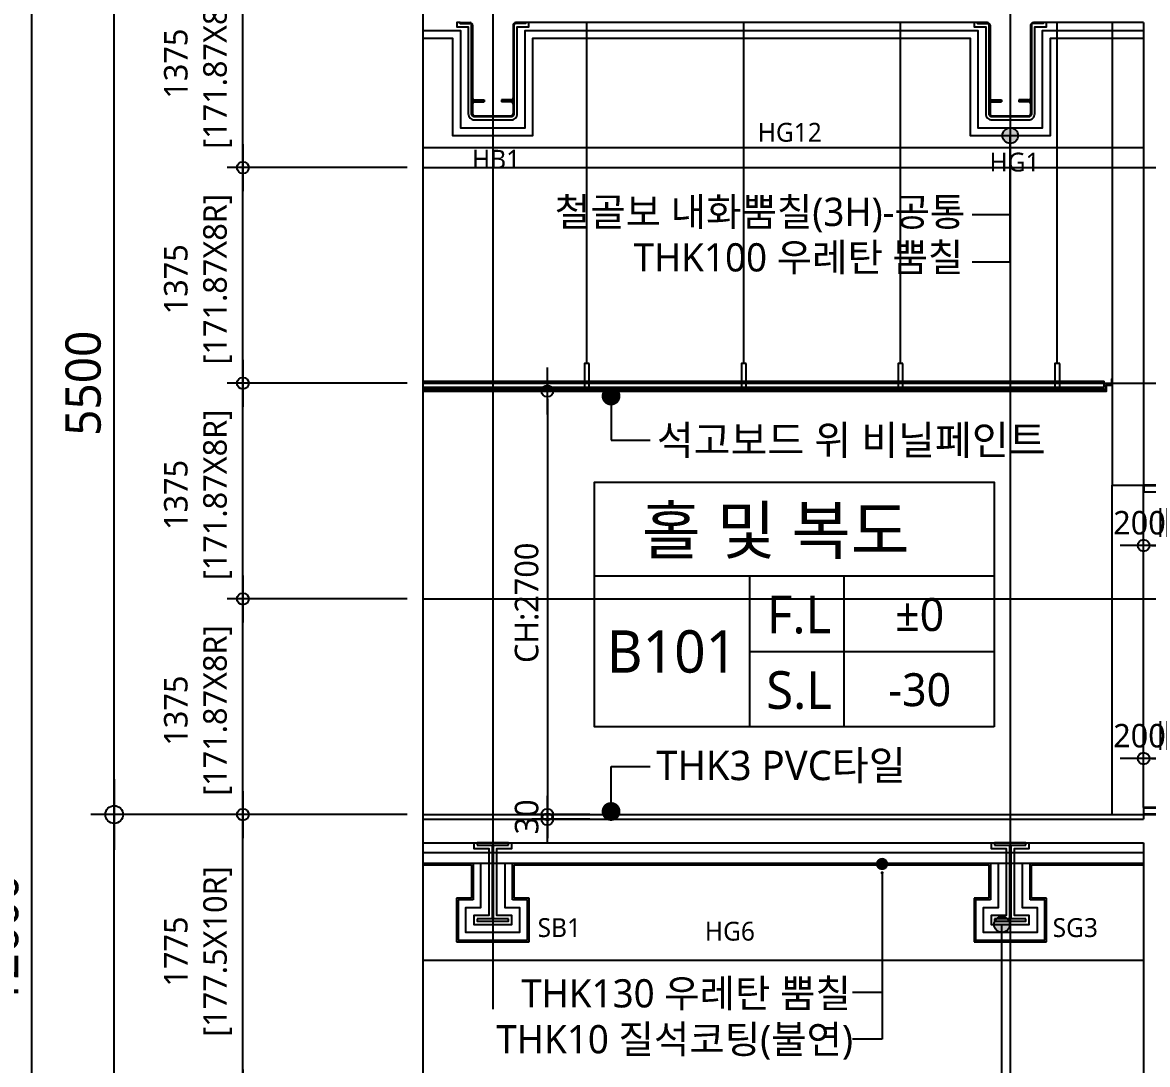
# Model space of a CAD drawing. Header units: millimetres. Extents: x -27104 to 125781, y -3376 to 46996.
# Drawn here: x 68308 to 75482, y 10804 to 17448 of the extents above; entities that cross this region are included whole.
import ezdxf
from ezdxf.enums import TextEntityAlignment as Align

# ---------------------------------------------------------------- set-up
doc = ezdxf.new("R2010")
doc.units = ezdxf.units.MM
doc.header["$LTSCALE"] = 100
doc.header["$MEASUREMENT"] = 0
doc.header["$PDSIZE"] = -10
doc.linetypes.add('CEN', pattern=[62, 60, -1, 0, -1])
doc.layers.get('0').update_dxf_attribs({"linetype": 'CONTINUOUS'})
doc.layers.get('Defpoints').update_dxf_attribs({"color": 171, "linetype": 'CONTINUOUS'})
for name, color, linetype in [('CEN(ST)', 1, 'CEN'), ('CON', 2, 'CONTINUOUS'), ('DOOR', 4, 'CONTINUOUS'), ('ELE-6', 8, 'CONTINUOUS'), ('FIN', 8, 'CONTINUOUS'), ('FIN-2', 9, 'CONTINUOUS'), ('FIN-5', 6, 'CONTINUOUS'), ('HAN', 9, 'CONTINUOUS'), ('HF', 3, 'CONTINUOUS'), ('INS', 9, 'BATTING'), ('LED', 7, 'CONTINUOUS'), ('NDIM', 7, 'CONTINUOUS'), ('STEEL', 5, 'CONTINUOUS'), ('SYM', 7, 'CONTINUOUS'), ('TEXT(MIN)', 7, 'CONTINUOUS'), ('TEXT(노트)', 7, 'CONTINUOUS'), ('TEXT(실명)', 3, 'CONTINUOUS'), ('TEXT-기입', 6, 'CONTINUOUS'), ('TITLE', 7, 'CONTINUOUS'), ('WAL-석고보드', 7, 'CONTINUOUS')]:
    doc.layers.add(name, color=color, linetype=linetype)
doc.styles.add('CGS', font='cgse', dxfattribs={"bigfont": 'cgs'})
doc.styles.add('나눔바른고딕', font='NanumBarunGothic.ttf')
doc.linetypes.add('BATTING', pattern='A,0.0001,-0.1,[134,ltypeshp.shx,S=0.1,R=0,X=-0.1,Y=0],-0.2,[134,ltypeshp.shx,S=0.1,R=180,X=0.1,Y=0],-0.1', length=0.4001)
doc.dimstyles.new('NDIM 1200', dxfattribs={"dimscale": 75, "dimtxt": 3, "dimasz": 1, "dimexe": 2, "dimexo": 2, "dimgap": 1, "dimtad": 1, "dimdec": 0, "dimdsep": 46, "dimtxsty": 'CGS', "dimblk": 'DOT0', "dimcen": 1, "dimdle": 8, "dimclrd": 256, "dimclre": 256, "dimclrt": 256, "dimadec": 0, "dimazin": 0, "dimtfac": 1, "dimtdec": 0, "dimtix": 1, "dimtmove": 2, "dimatfit": 3, "dimldrblk": 'DOT0', "dimfxl": 1, "dimtolj": 1, "dimtzin": 0, "dimlwd": -1, "dimlwe": -1, "dimarcsym": 0})

# ---------------------------------------------------------------- blocks, each defined once
blk = doc.blocks.new('A$C46BA2E0B')
at = {"layer": 'DOOR'}
for p, q in [((0, 45), (0, 2055)), ((106, 2055), (106, 45)), ((150, 2070), (150, 30))]:
    blk.add_line(p, q, dxfattribs=at)
for points in [[(0, 2100), (16.5, 2100), (16.5, 2098.4), (1.6, 2098.4), (1.6, 2056.6), (104.4, 2056.6), (104.4, 2071.6), (148.4, 2071.6), (148.4, 2098.4), (133.5, 2098.4), (133.5, 2100), (150, 2100), (150, 2070), (106, 2070), (106, 2055), (0, 2055)], [(140.45, 2098.4), (140.45, 2096.8), (9.55, 2096.8), (9.55, 2098.4)], [(0, 0), (16.5, 0), (16.5, 1.6), (1.6, 1.6), (1.6, 43.4), (104.4, 43.4), (104.4, 28.4), (148.4, 28.4), (148.4, 1.6), (133.5, 1.6), (133.5, 0), (150, 0), (150, 30), (106, 30), (106, 45), (0, 45)], [(140.45, 1.6), (140.45, 3.2), (9.55, 3.2), (9.55, 1.6)]]:
    blk.add_lwpolyline(points, close=True, dxfattribs=at)
blk = doc.blocks.new('DOT0')
blk.add_line((-3, 0), (3, 0))
at = {"color": 6}
blk.add_circle((0, 0), 0.75, dxfattribs=at)
blk = doc.blocks.new('*D173')
at = {"layer": 'Defpoints', "color": 0, "ltscale": 0.4, "transparency": 16777216}
for p in [(72025.2, 15097.9), (71654.9, 12397.9), (72025.2, 12397.9)]:
    blk.add_point(p, dxfattribs=at)
at = {"layer": 'NDIM', "ltscale": 0.4, "transparency": 16777216}
for p, q in [((71925.2, 15097.9), (71554.9, 15097.9)), ((71654.9, 15047.9), (71654.9, 12447.9)), ((71925.2, 12397.9), (71554.9, 12397.9))]:
    blk.add_line(p, q, dxfattribs=at)
at = {"layer": 'NDIM', "ltscale": 0.4, "transparency": 16777216, "xscale": 50, "yscale": 50, "zscale": 50}
for p, rotation in [((71654.9, 15097.9), 90), ((71654.9, 12397.9), 270)]:
    blk.add_blockref('DOT0', p, dxfattribs=dict(at, rotation=rotation))
at = {"layer": 'NDIM', "ltscale": 0.4, "transparency": 16777216, "insert": (71523.4, 13747.9), "char_height": 150, "attachment_point": 5, "rotation": 90, "style": '나눔바른고딕'}
blk.add_mtext('\\A1;CH:2700', dxfattribs=at)
blk = doc.blocks.new('*D188')
at = {"layer": 'Defpoints', "color": 0, "ltscale": 0.4, "transparency": 16777216}
for p in [(68367.8, 17897.9), (70860.6, 17897.9), (70860.6, 5297.9)]:
    blk.add_point(p, dxfattribs=at)
at = {"layer": 'NDIM', "ltscale": 0.4, "transparency": 16777216}
for p, q in [((70710.6, 17897.9), (68217.8, 17897.9)), ((68367.8, 5372.9), (68367.8, 17822.9)), ((70710.6, 5297.9), (68217.8, 5297.9))]:
    blk.add_line(p, q, dxfattribs=at)
at = {"layer": 'NDIM', "ltscale": 0.4, "transparency": 16777216, "xscale": 75, "yscale": 75, "zscale": 75}
for p, rotation in [((68367.8, 17897.9), 90), ((68367.8, 5297.9), 270)]:
    blk.add_blockref('DOT0', p, dxfattribs=dict(at, rotation=rotation))
at = {"layer": 'NDIM', "ltscale": 0.4, "transparency": 16777216, "insert": (68170.4, 11597.9), "char_height": 225, "attachment_point": 5, "rotation": 90, "style": '나눔바른고딕'}
blk.add_mtext('\\A1;12600', dxfattribs=at)
blk = doc.blocks.new('*D189')
at = {"layer": 'Defpoints', "color": 0, "ltscale": 0.4, "transparency": 16777216}
for p in [(68892.8, 12397.9), (70860.6, 12397.9), (70860.6, 5297.9)]:
    blk.add_point(p, dxfattribs=at)
at = {"layer": 'NDIM', "ltscale": 0.4, "transparency": 16777216}
for p, q in [((70710.6, 12397.9), (68742.8, 12397.9)), ((68892.8, 5372.9), (68892.8, 12322.9)), ((70710.6, 5297.9), (68742.8, 5297.9))]:
    blk.add_line(p, q, dxfattribs=at)
at = {"layer": 'NDIM', "ltscale": 0.4, "transparency": 16777216, "xscale": 75, "yscale": 75, "zscale": 75}
for p, rotation in [((68892.8, 12397.9), 90), ((68892.8, 5297.9), 270)]:
    blk.add_blockref('DOT0', p, dxfattribs=dict(at, rotation=rotation))
at = {"layer": 'NDIM', "ltscale": 0.4, "transparency": 16777216, "insert": (68695.6, 8847.9), "char_height": 225, "attachment_point": 5, "rotation": 90, "style": '나눔바른고딕'}
blk.add_mtext('\\A1;7100', dxfattribs=at)
blk = doc.blocks.new('*D190')
at = {"layer": 'Defpoints', "color": 0, "ltscale": 0.4, "transparency": 16777216}
for p in [(68892.8, 17897.9), (70860.6, 17897.9), (70860.6, 12397.9)]:
    blk.add_point(p, dxfattribs=at)
at = {"layer": 'NDIM', "ltscale": 0.4, "transparency": 16777216}
for p, q in [((70710.6, 17897.9), (68742.8, 17897.9)), ((68892.8, 12472.9), (68892.8, 17822.9)), ((70710.6, 12397.9), (68742.8, 12397.9))]:
    blk.add_line(p, q, dxfattribs=at)
at = {"layer": 'NDIM', "ltscale": 0.4, "transparency": 16777216, "xscale": 75, "yscale": 75, "zscale": 75}
for p, rotation in [((68892.8, 17897.9), 90), ((68892.8, 12397.9), 270)]:
    blk.add_blockref('DOT0', p, dxfattribs=dict(at, rotation=rotation))
at = {"layer": 'NDIM', "ltscale": 0.4, "transparency": 16777216, "insert": (68695.6, 15147.9), "char_height": 225, "attachment_point": 5, "rotation": 90, "style": '나눔바른고딕'}
blk.add_mtext('\\A1;5500', dxfattribs=at)
blk = doc.blocks.new('*D191')
at = {"layer": 'Defpoints', "color": 0, "ltscale": 0.4, "transparency": 16777216}
for p in [(69713, 17897.9), (70860.6, 17897.9), (70860.6, 16522.9)]:
    blk.add_point(p, dxfattribs=at)
at = {"layer": 'NDIM', "ltscale": 0.4, "transparency": 16777216}
for p, q in [((70760.6, 17897.9), (69613, 17897.9)), ((69713, 16572.9), (69713, 17847.9)), ((70760.6, 16522.9), (69613, 16522.9))]:
    blk.add_line(p, q, dxfattribs=at)
at = {"layer": 'NDIM', "ltscale": 0.4, "transparency": 16777216, "xscale": 50, "yscale": 50, "zscale": 50}
for p, rotation in [((69713, 17897.9), 90), ((69713, 16522.9), 270)]:
    blk.add_blockref('DOT0', p, dxfattribs=dict(at, rotation=rotation))
at = {"layer": 'NDIM', "ltscale": 0.4, "transparency": 16777216, "insert": (69426.8, 17185.5), "char_height": 150, "attachment_point": 5, "rotation": 90, "style": '나눔바른고딕'}
blk.add_mtext('\\A1;1375\\P[171.87X8R]', dxfattribs=at)
blk = doc.blocks.new('*D192')
at = {"layer": 'Defpoints', "color": 0, "ltscale": 0.4, "transparency": 16777216}
for p in [(69713, 16522.9), (70860.6, 16522.9), (70860.6, 15147.9)]:
    blk.add_point(p, dxfattribs=at)
at = {"layer": 'NDIM', "ltscale": 0.4, "transparency": 16777216}
for p, q in [((70760.6, 16522.9), (69613, 16522.9)), ((69713, 15197.9), (69713, 16472.9)), ((70760.6, 15147.9), (69613, 15147.9))]:
    blk.add_line(p, q, dxfattribs=at)
at = {"layer": 'NDIM', "ltscale": 0.4, "transparency": 16777216, "xscale": 50, "yscale": 50, "zscale": 50}
for p, rotation in [((69713, 16522.9), 90), ((69713, 15147.9), 270)]:
    blk.add_blockref('DOT0', p, dxfattribs=dict(at, rotation=rotation))
at = {"layer": 'NDIM', "ltscale": 0.4, "transparency": 16777216, "insert": (69426.8, 15810.5), "char_height": 150, "attachment_point": 5, "rotation": 90, "style": '나눔바른고딕'}
blk.add_mtext('\\A1;1375\\P[171.87X8R]', dxfattribs=at)
blk = doc.blocks.new('*D193')
at = {"layer": 'Defpoints', "color": 0, "ltscale": 0.4, "transparency": 16777216}
for p in [(69713, 15147.9), (70860.6, 15147.9), (70860.6, 13772.9)]:
    blk.add_point(p, dxfattribs=at)
at = {"layer": 'NDIM', "ltscale": 0.4, "transparency": 16777216}
for p, q in [((70760.6, 15147.9), (69613, 15147.9)), ((69713, 13822.9), (69713, 15097.9)), ((70760.6, 13772.9), (69613, 13772.9))]:
    blk.add_line(p, q, dxfattribs=at)
at = {"layer": 'NDIM', "ltscale": 0.4, "transparency": 16777216, "xscale": 50, "yscale": 50, "zscale": 50}
for p, rotation in [((69713, 15147.9), 90), ((69713, 13772.9), 270)]:
    blk.add_blockref('DOT0', p, dxfattribs=dict(at, rotation=rotation))
at = {"layer": 'NDIM', "ltscale": 0.4, "transparency": 16777216, "insert": (69426.8, 14435.5), "char_height": 150, "attachment_point": 5, "rotation": 90, "style": '나눔바른고딕'}
blk.add_mtext('\\A1;1375\\P[171.87X8R]', dxfattribs=at)
blk = doc.blocks.new('*D194')
at = {"layer": 'Defpoints', "color": 0, "ltscale": 0.4, "transparency": 16777216}
for p in [(69713, 13772.9), (70860.6, 13772.9), (70860.6, 12397.9)]:
    blk.add_point(p, dxfattribs=at)
at = {"layer": 'NDIM', "ltscale": 0.4, "transparency": 16777216}
for p, q in [((70760.6, 13772.9), (69613, 13772.9)), ((69713, 12447.9), (69713, 13722.9)), ((70760.6, 12397.9), (69613, 12397.9))]:
    blk.add_line(p, q, dxfattribs=at)
at = {"layer": 'NDIM', "ltscale": 0.4, "transparency": 16777216, "xscale": 50, "yscale": 50, "zscale": 50}
for p, rotation in [((69713, 13772.9), 90), ((69713, 12397.9), 270)]:
    blk.add_blockref('DOT0', p, dxfattribs=dict(at, rotation=rotation))
at = {"layer": 'NDIM', "ltscale": 0.4, "transparency": 16777216, "insert": (69426.8, 13060.5), "char_height": 150, "attachment_point": 5, "rotation": 90, "style": '나눔바른고딕'}
blk.add_mtext('\\A1;1375\\P[171.87X8R]', dxfattribs=at)
blk = doc.blocks.new('*D195')
at = {"layer": 'Defpoints', "color": 0, "ltscale": 0.4, "transparency": 16777216}
for p in [(69713, 12397.9), (70860.6, 12397.9), (70860.6, 10622.9)]:
    blk.add_point(p, dxfattribs=at)
at = {"layer": 'NDIM', "ltscale": 0.4, "transparency": 16777216}
for p, q in [((70760.6, 12397.9), (69613, 12397.9)), ((69713, 10672.9), (69713, 12347.9)), ((70760.6, 10622.9), (69613, 10622.9))]:
    blk.add_line(p, q, dxfattribs=at)
at = {"layer": 'NDIM', "ltscale": 0.4, "transparency": 16777216, "xscale": 50, "yscale": 50, "zscale": 50}
for p, rotation in [((69713, 12397.9), 90), ((69713, 10622.9), 270)]:
    blk.add_blockref('DOT0', p, dxfattribs=dict(at, rotation=rotation))
at = {"layer": 'NDIM', "ltscale": 0.4, "transparency": 16777216, "insert": (69426.8, 11524.4), "char_height": 150, "attachment_point": 5, "rotation": 90, "style": '나눔바른고딕'}
blk.add_mtext('\\A1;1775\\P[177.5X10R]', dxfattribs=at)
blk = doc.blocks.new('*D202')
at = {"layer": 'Defpoints', "color": 0, "ltscale": 0.4, "transparency": 16777216}
for p in [(71654.9, 12397.9), (72025.2, 12397.9), (72025.2, 12367.9)]:
    blk.add_point(p, dxfattribs=at)
at = {"layer": 'NDIM', "ltscale": 0.4, "transparency": 16777216}
for p, q in [((71654.9, 12447.9), (71654.9, 12497.9)), ((71925.2, 12397.9), (71554.9, 12397.9)), ((71925.2, 12367.9), (71554.9, 12367.9)), ((71654.9, 12367.9), (71654.9, 12397.9)), ((71654.9, 12317.9), (71654.9, 12267.9))]:
    blk.add_line(p, q, dxfattribs=at)
at = {"layer": 'NDIM', "ltscale": 0.4, "transparency": 16777216, "xscale": 50, "yscale": 50, "zscale": 50}
for p, rotation in [((71654.9, 12397.9), 270), ((71654.9, 12367.9), 90)]:
    blk.add_blockref('DOT0', p, dxfattribs=dict(at, rotation=rotation))
at = {"layer": 'NDIM', "ltscale": 0.4, "transparency": 16777216, "insert": (71523.3, 12382.9), "char_height": 150, "attachment_point": 5, "rotation": 90, "style": '나눔바른고딕'}
blk.add_mtext('\\A1;30', dxfattribs=at)
blk = doc.blocks.new('A$C51E23882')
at = {"layer": 'TITLE'}
blk.add_lwpolyline([(8500, 0), (0, 0), (0, 5200), (8500, 5200)], close=True, dxfattribs=at)
for points in [[(8500, 3200), (0, 3200)], [(3300, 3200), (3300, 0)], [(5300, 3200), (5300, 0)], [(3300, 1600), (8500, 1600)]]:
    blk.add_lwpolyline(points, dxfattribs=at)
at = {"layer": 'TITLE', "style": '나눔바른고딕'}
for s, p in [('F.L', (4352, 2378)), ('S.L', (4352, 778))]:
    blk.add_text(s, height=800, dxfattribs=at).set_placement(p, align=Align.MIDDLE)
blk = doc.blocks.new('H-500X200')
at = {"layer": 'STEEL', "color": 3, "linetype": 'ByBlock', "ltscale": 0.5}
for p, q in [((503481.8, -158582.1), (503576.8, -158582.1)), ((503576.8, -158582.1), (503576.8, -159050.1)), ((503586.8, -159050.1), (503586.8, -158582.1)), ((503586.8, -158582.1), (503681.8, -158582.1)), ((503576.8, -159050.1), (503481.8, -159050.1)), ((503681.8, -159050.1), (503586.8, -159050.1))]:
    blk.add_line(p, q, dxfattribs=at)
for points in [[(503681.8, -158582.1), (503681.8, -158566.1), (503481.8, -158566.1), (503481.8, -158582.1)], [(503481.8, -159050.1), (503481.8, -159066.1), (503681.8, -159066.1), (503681.8, -159050.1)]]:
    blk.add_lwpolyline(points, dxfattribs=at)
blk = doc.blocks.new('*U160')
at = {"layer": 'Defpoints'}
blk.add_point((0, 0), dxfattribs=at)
at = {"layer": 'HF'}
for p, q in [((-209, 0), (-147, 0)), ((-209, 0), (-209, -6)), ((209, 0), (147, 0)), ((209, 0), (209, -6)), ((-209, -6), (-147, -6)), ((-135, -18), (-135, -482)), ((-129, -18), (-129, -482)), ((129, -18), (129, -482)), ((135, -18), (135, -482)), ((209, -6), (147, -6)), ((-117, -494), (-55, -494)), ((-117, -500), (-55, -500)), ((-55, -494), (-55, -500)), ((-55, -500), (-55, -506)), ((117, -494), (55, -494)), ((55, -494), (55, -500)), ((117, -500), (55, -500)), ((55, -500), (55, -506)), ((-135, -518), (-135, -582)), ((-129, -518), (-129, -582)), ((-117, -506), (-55, -506)), ((117, -506), (55, -506)), ((129, -518), (129, -582)), ((135, -518), (135, -582)), ((-117, -594), (117, -594)), ((-117, -600), (117, -600))]:
    blk.add_line(p, q, dxfattribs=at)
for centre, radius, start, end in [((-147, -18), 18, 360, 450), ((147, -18), 18, 90, 180), ((-147, -18), 12, 360, 450), ((147, -18), 12, 90, 180), ((-117, -482), 18, 180, 270), ((-117, -518), 18, 90, 180), ((-117, -482), 12, 180, 270), ((117, -482), 12, 270, 360), ((117, -482), 18, 270, 360), ((117, -518), 18, 0, 90), ((-117, -518), 12, 90, 180), ((117, -518), 12, 0, 90), ((-117, -582), 18, 180, 270), ((-117, -582), 12, 180, 270), ((117, -582), 12, 270, 360), ((117, -582), 18, 270, 360)]:
    blk.add_arc(centre, radius, start, end, dxfattribs=at)
blk = doc.blocks.new('*D227')
at = {"layer": 'Defpoints', "color": 0, "ltscale": 0.4, "transparency": 16777216}
for p in [(75456.8, 14113.4), (75456.8, 13771.6), (75656.8, 13771.6)]:
    blk.add_point(p, dxfattribs=at)
at = {"layer": 'NDIM', "ltscale": 0.4, "transparency": 16777216}
for p, q in [((75456.8, 13871.6), (75456.8, 14213.4)), ((75656.8, 13871.6), (75656.8, 14213.4)), ((75606.8, 14113.4), (75506.8, 14113.4))]:
    blk.add_line(p, q, dxfattribs=at)
at = {"layer": 'NDIM', "ltscale": 0.4, "transparency": 16777216, "xscale": 50, "yscale": 50, "zscale": 50, "rotation": 180}
blk.add_blockref('DOT0', (75456.8, 14113.4), dxfattribs=at)
at = {"layer": 'NDIM', "ltscale": 0.4, "transparency": 16777216, "xscale": 50, "yscale": 50, "zscale": 50}
blk.add_blockref('DOT0', (75656.8, 14113.4), dxfattribs=at)
at = {"layer": 'NDIM', "ltscale": 0.4, "transparency": 16777216, "insert": (75430.7, 14257.5), "char_height": 150, "attachment_point": 5, "style": '나눔바른고딕'}
blk.add_mtext('\\A1;200', dxfattribs=at)
blk = doc.blocks.new('*D234')
at = {"layer": 'Defpoints', "color": 0, "ltscale": 0.4, "transparency": 16777216}
for p in [(75456.8, 12755.6), (75456.8, 12413.8), (75656.8, 12413.8)]:
    blk.add_point(p, dxfattribs=at)
at = {"layer": 'NDIM', "ltscale": 0.4, "transparency": 16777216}
for p, q in [((75456.8, 12513.8), (75456.8, 12855.6)), ((75656.8, 12513.8), (75656.8, 12855.6)), ((75606.8, 12755.6), (75506.8, 12755.6))]:
    blk.add_line(p, q, dxfattribs=at)
at = {"layer": 'NDIM', "ltscale": 0.4, "transparency": 16777216, "xscale": 50, "yscale": 50, "zscale": 50, "rotation": 180}
blk.add_blockref('DOT0', (75456.8, 12755.6), dxfattribs=at)
at = {"layer": 'NDIM', "ltscale": 0.4, "transparency": 16777216, "xscale": 50, "yscale": 50, "zscale": 50}
blk.add_blockref('DOT0', (75656.8, 12755.6), dxfattribs=at)
at = {"layer": 'NDIM', "ltscale": 0.4, "transparency": 16777216, "insert": (75430.7, 12899.7), "char_height": 150, "attachment_point": 5, "style": '나눔바른고딕'}
blk.add_mtext('\\A1;200', dxfattribs=at)

msp = doc.modelspace()

# ---------------------------------------------------------------- hatches: boundary and pattern name
at = {"ltscale": 10000}
h = msp.add_hatch(color=256, dxfattribs=at)
h.dxf.hatch_style = 1
edge = h.paths.add_edge_path()
edge.add_arc((74606.8, 16726.9), 50, -180, 180)
h = msp.add_hatch(color=256, dxfattribs=at)
h.dxf.hatch_style = 1
edge = h.paths.add_edge_path()
edge.add_arc((74553.6, 11696.9), 50, -180, 180)
at = {"layer": 'LED', "ltscale": 10000}
h = msp.add_hatch(color=256, dxfattribs=at)
h.dxf.hatch_style = 1
edge = h.paths.add_edge_path()
edge.add_arc((73789.2, 12082.9), 39.3, -180, 180)

# ---------------------------------------------------------------- linework, layer by layer
at = {"layer": 'CEN(ST)', "ltscale": 10000}
for p, q in [((71306.8, 38897.9), (71306.8, 11156.7)), ((74606.8, 38897.9), (74606.8, 825)), ((70860.6, 16522.9), (82104.8, 16522.9)), ((70860.6, 15147.9), (78720.2, 15147.9)), ((70860.6, 13772.9), (82104.8, 13772.9)), ((70860.6, 12397.9), (88481.4, 12397.9))]:
    msp.add_line(p, q, dxfattribs=at)
at = {"layer": 'CON', "ltscale": 10000}
for p, q in [((74459.8, 17447.9), (71453.8, 17447.9)), ((75456.8, 17447.9), (74753.8, 17447.9)), ((75456.8, 17447.9), (75456.8, 14497.9)), ((75856.8, 14497.9), (75456.8, 14497.9)), ((75456.8, 12397.9), (75456.8, 12367.9)), ((75856.8, 12397.9), (75456.8, 12397.9)), ((75456.8, 12217.9), (75456.8, 7397.9))]:
    msp.add_line(p, q, dxfattribs=at)
at = {"layer": 'CON', "ltscale": 1000}
msp.add_line((70860.6, 12217.9), (75456.8, 12217.9), dxfattribs=at)
msp.add_lwpolyline([(70860.6, 12367.9), (75456.8, 12367.9)], dxfattribs=at)
at = {"layer": 'ELE-6', "ltscale": 10000}
for p, q in [((75456.8, 16647.9), (70860.6, 16647.9)), ((75456.8, 11467.9), (70860.6, 11467.9))]:
    msp.add_line(p, q, dxfattribs=at)
at = {"layer": 'FIN', "ltscale": 1000}
msp.add_line((70860.6, 15097.9), (75216.8, 15097.9), dxfattribs=at)
at = {"layer": 'FIN', "ltscale": 10000}
for points in [[(71515.8, 17447.9), (71515.8, 17441.9), (71453.8, 17441.9, 0.414214), (71441.8, 17429.9), (71441.8, 16865.9, -0.414214), (71423.8, 16847.9), (71189.8, 16847.9, -0.414214), (71171.8, 16865.9), (71171.8, 17429.9, 0.414214), (71159.8, 17441.9), (71097.8, 17441.9), (71097.8, 17447.9), (71076.8, 17447.9), (71076.8, 17420.9), (71150.8, 17420.9), (71150.8, 16865.9, 0.414214), (71189.8, 16826.9), (71423.8, 16826.9, 0.414214), (71462.8, 16865.9), (71462.8, 17420.9), (71536.8, 17420.9), (71536.8, 17447.9)], [(74815.8, 17447.9), (74815.8, 17441.9), (74753.8, 17441.9, 0.414214), (74741.8, 17429.9), (74741.8, 16865.9, -0.414214), (74723.8, 16847.9), (74489.8, 16847.9, -0.414214), (74471.8, 16865.9), (74471.8, 17429.9, 0.414214), (74459.8, 17441.9), (74397.8, 17441.9), (74397.8, 17447.9), (74376.8, 17447.9), (74376.8, 17420.9), (74450.8, 17420.9), (74450.8, 16865.9, 0.414214), (74489.8, 16826.9), (74723.8, 16826.9, 0.414214), (74762.8, 16865.9), (74762.8, 17420.9), (74836.8, 17420.9), (74836.8, 17447.9)]]:
    msp.add_lwpolyline(points, format="xyb", close=True, dxfattribs=at)
at = {"layer": 'FIN', "ltscale": 1000}
msp.add_lwpolyline([(70860.6, 17347.9), (71050.8, 17347.9), (71050.8, 16726.9), (71562.8, 16726.9), (71562.8, 17347.9), (74350.8, 17347.9), (74350.8, 16726.9), (74862.8, 16726.9), (74862.8, 17347.9), (75456.8, 17347.9)], dxfattribs=at)
at = {"layer": 'FIN'}
msp.add_lwpolyline([(70860.6, 12397.9), (75456.8, 12397.9)], dxfattribs=at)
at = {"layer": 'FIN', "ltscale": 10000}
for points in [[(71185.8, 12217.9), (71185.8, 12180.9), (71280.8, 12180.9), (71280.8, 11754.9), (71185.8, 11754.9), (71185.8, 11696.9), (71427.8, 11696.9), (71427.8, 11754.9), (71332.8, 11754.9), (71332.8, 12180.9), (71427.8, 12180.9), (71427.8, 12217.9)], [(74485.8, 12217.9), (74485.8, 12180.9), (74580.8, 12180.9), (74580.8, 11754.9), (74485.8, 11754.9), (74485.8, 11696.9), (74727.8, 11696.9), (74727.8, 11754.9), (74632.8, 11754.9), (74632.8, 12180.9), (74727.8, 12180.9), (74727.8, 12217.9)]]:
    msp.add_lwpolyline(points, dxfattribs=at)
at = {"layer": 'FIN-2'}
for p, q in [((71906.8, 15273.9), (71906.8, 17447.9)), ((72906.8, 15273.9), (72906.8, 17447.9)), ((73906.8, 15273.9), (73906.8, 17447.9)), ((74906.8, 15273.9), (74906.8, 17447.9)), ((70860.6, 15161.9), (75204.8, 15161.9)), ((75204.8, 15123.9), (75204.8, 15161.9)), ((75204.8, 15123.9), (75204.8, 15161.9)), ((70860.6, 15123.9), (75204.8, 15123.9)), ((70860.6, 15109.9), (75216.8, 15109.9)), ((70860.6, 15097.9), (75216.8, 15097.9))]:
    msp.add_line(p, q, dxfattribs=at)
for points in [[(71921.8, 15273.9), (71891.8, 15273.9), (71891.8, 15123.9), (71921.8, 15123.9)], [(72921.8, 15273.9), (72891.8, 15273.9), (72891.8, 15123.9), (72921.8, 15123.9)], [(73921.8, 15273.9), (73891.8, 15273.9), (73891.8, 15123.9), (73921.8, 15123.9)], [(74921.8, 15273.9), (74891.8, 15273.9), (74891.8, 15123.9), (74921.8, 15123.9)]]:
    msp.add_lwpolyline(points, close=True, dxfattribs=at)
msp.add_lwpolyline([(75198.8, 15095.9), (75198.8, 15097.9), (75216.8, 15097.9), (75216.8, 15135.9), (75254.8, 15135.9), (75254.8, 15175.9), (75256.8, 15175.9), (75256.8, 15133.9), (75218.8, 15133.9), (75218.8, 15095.9), (75198.8, 15095.9)], dxfattribs=at)
at = {"layer": 'FIN-5', "ltscale": 0.1}
for p, q in [((70860.6, 12087.9), (71180.8, 12087.9)), ((70860.6, 12077.9), (71170.8, 12077.9)), ((71170.8, 12077.9), (71170.8, 11864.9)), ((71180.8, 12087.9), (71180.8, 11854.9)), ((71432.6, 11854.9), (71432.6, 12087.9)), ((71432.6, 12087.9), (74480.8, 12087.9)), ((71442.6, 11864.9), (71442.6, 12077.9)), ((71442.6, 12077.9), (74470.8, 12077.9)), ((74470.8, 12077.9), (74470.8, 11864.9)), ((74480.8, 12087.9), (74480.8, 11854.9)), ((74732.6, 11854.9), (74732.6, 12087.9)), ((74732.6, 12087.9), (75456.8, 12087.9)), ((74742.6, 11864.9), (74742.6, 12077.9)), ((74742.6, 12077.9), (75456.8, 12077.9)), ((71170.8, 11864.9), (71075.8, 11864.9)), ((71075.8, 11864.9), (71075.8, 11586.9)), ((71180.8, 11854.9), (71085.8, 11854.9)), ((71085.8, 11854.9), (71085.8, 11596.9)), ((71527.8, 11854.9), (71432.6, 11854.9)), ((71537.8, 11864.9), (71442.6, 11864.9)), ((71527.8, 11596.9), (71527.8, 11854.9)), ((71537.8, 11586.9), (71537.8, 11864.9)), ((74470.8, 11864.9), (74375.8, 11864.9)), ((74375.8, 11864.9), (74375.8, 11586.9)), ((74480.8, 11854.9), (74385.8, 11854.9)), ((74385.8, 11854.9), (74385.8, 11596.9)), ((74827.8, 11854.9), (74732.6, 11854.9)), ((74837.8, 11864.9), (74742.6, 11864.9)), ((74827.8, 11596.9), (74827.8, 11854.9)), ((74837.8, 11586.9), (74837.8, 11864.9)), ((71075.8, 11586.9), (71537.8, 11586.9)), ((71085.8, 11596.9), (71527.8, 11596.9)), ((74375.8, 11586.9), (74837.8, 11586.9)), ((74385.8, 11596.9), (74827.8, 11596.9))]:
    msp.add_line(p, q, dxfattribs=at)
at = {"layer": 'HAN', "ltscale": 10000}
msp.add_line((75256.8, 12397.9), (75256.8, 14497.9), dxfattribs=at)
at = {"layer": 'INS', "linetype": 'Continuous'}
for p, q in [((71180.8, 12087.9), (71432.6, 12087.9)), ((74480.8, 12087.9), (74732.6, 12087.9))]:
    msp.add_line(p, q, dxfattribs=at)
at = {"layer": 'INS', "ltscale": 1.2}
for points in [[(70860.6, 17397.9), (71100.8, 17397.9), (71100.8, 16776.9), (71512.8, 16776.9), (71512.8, 17397.9), (74400.8, 17397.9), (74400.8, 16776.9), (74812.8, 16776.9), (74812.8, 17397.9), (75456.8, 17397.9)], [(71382.6, 12087.9), (71382.6, 11804.9), (71477.8, 11804.9), (71477.8, 11646.9), (71135.8, 11646.9), (71135.8, 11804.9), (71230.8, 11804.9), (71230.8, 12087.9)], [(74682.6, 12087.9), (74682.6, 11804.9), (74777.8, 11804.9), (74777.8, 11646.9), (74435.8, 11646.9), (74435.8, 11804.9), (74530.8, 11804.9), (74530.8, 12087.9)]]:
    msp.add_lwpolyline(points, dxfattribs=at)
at = {"layer": 'INS', "ltscale": 1.6}
msp.add_lwpolyline([(75456.8, 12152.9), (70860.6, 12152.9)], dxfattribs=at)
at = {"layer": 'LED', "ltscale": 10000}
for p, q in [((74606.8, 15922.9), (74606.8, 16726.9)), ((74364, 16222.9), (74606.8, 16222.9)), ((74364, 15922.9), (74606.8, 15922.9)), ((74553.6, 10022.1), (74553.6, 11696.9))]:
    msp.add_line(p, q, dxfattribs=at)
for centre in [(74606.8, 16726.9), (74553.6, 11696.9)]:
    msp.add_circle(centre, 50, dxfattribs=at)
at = {"layer": 'SYM', "ltscale": 10000}
msp.add_lwpolyline([(70860.6, 38897.9), (70860.6, 21985.6), (70943.1, 22005.9), (70778.1, 21884.4), (70860.6, 21904.6), (70860.6, 2239)], dxfattribs=at)
at = {"layer": 'TEXT(MIN)', "ltscale": 10000}
msp.add_line((73600.1, 11264.8), (73789.2, 11264.8), dxfattribs=at)
at = {"layer": 'WAL-석고보드', "ltscale": 10000}
for p, q in [((75256.8, 17447.9), (75256.8, 14497.9)), ((75256.8, 14497.9), (75456.8, 14497.9))]:
    msp.add_line(p, q, dxfattribs=at)

# ---------------------------------------------------------------- block references
at = {"xscale": 0.3, "yscale": 0.3, "zscale": 0.3}
msp.add_blockref('A$C51E23882', (71954.5, 12957.9), dxfattribs=at)
at = {"ltscale": 10000}
msp.add_blockref('A$C46BA2E0B', (75456.8, 12397.9), dxfattribs=at)
for p in [(-432275, 170784), (-428975, 170784)]:
    msp.add_blockref('H-500X200', p)
at = {"layer": 'HF'}
for p in [(71306.8, 17447.9), (74606.8, 17447.9)]:
    msp.add_blockref('*U160', p, dxfattribs=at)

# ---------------------------------------------------------------- texts
at = {"layer": 'TEXT(MIN)', "style": '나눔바른고딕'}
for s, p in [('철골보 내화뿜칠(3H)-공통', (74320.2, 16240.5)), ('THK100 우레탄 뿜칠', (74307.3, 15950.6)), ('THK130 우레탄 뿜칠', (73590.4, 11258.1)), ('THK10 질석코팅(불연)', (73604.1, 10965.6))]:
    msp.add_text(s, height=180, dxfattribs=at).set_placement(p, align=Align.MIDDLE_RIGHT)
at = {"layer": 'TEXT(노트)', "style": '나눔바른고딕'}
for s, height, p in [('HG12', 120, (72996.6, 16748.1)), ('HB1', 120, (71174.6, 16576.2)), ('HG1', 120, (74474.6, 16558.1)), ('석고보드 위 비닐페인트', 187.5, (72352.5, 14785.5)), ('THK3 PVC타일', 187.5, (72349.4, 12711.1)), ('SB1', 120, (71592.5, 11677.2)), ('HG6', 120, (72659.4, 11654.3)), ('SG3', 120, (74876.7, 11677.2))]:
    msp.add_text(s, height=height, dxfattribs=at).set_placement(p, align=Align.MIDDLE_LEFT)
at = {"layer": 'TEXT(실명)', "style": '나눔바른고딕'}
msp.add_text('홀 및 복도', height=300, dxfattribs=at).set_placement((73110.7, 14216.2), align=Align.MIDDLE)
at = {"layer": 'TEXT-기입', "style": '나눔바른고딕'}
for s, height, p in [('±0', 210, (74029.1, 13673.4)), ('B101', 270, (72449.5, 13437.9)), ('-30', 210, (74029.3, 13194.3))]:
    msp.add_text(s, height=height, dxfattribs=at).set_placement(p, align=Align.MIDDLE)

# ---------------------------------------------------------------- dimensions: what is measured, and where the dimension line sits
at = {"layer": 'NDIM', "ltscale": 0.4}
for base, p1, p2, picture, middle in [((68367.8, 17897.9), (70860.6, 5297.9), (70860.6, 17897.9), '*D188', (68170.4, 11597.9)), ((68892.8, 17897.9), (70860.6, 12397.9), (70860.6, 17897.9), '*D190', (68695.6, 15147.9)), ((68892.8, 12397.9), (70860.6, 5297.9), (70860.6, 12397.9), '*D189', (68695.6, 8847.9))]:
    dim = msp.add_linear_dim(base=base, p1=p1, p2=p2, angle=90, dimstyle='NDIM 1200', override={"dimtxsty": '나눔바른고딕'}, dxfattribs=at)
    dim.commit()
    dim.dimension.update_dxf_attribs({"geometry": picture, "text_midpoint": middle})
for base, p1, p2, text, picture, middle in [((69713, 17897.9), (70860.6, 16522.9), (70860.6, 17897.9), '<>\\X[171.87X8R]', '*D191', (69426.8, 17185.5)), ((69713, 16522.9), (70860.6, 15147.9), (70860.6, 16522.9), '<>\\X[171.87X8R]', '*D192', (69426.8, 15810.5)), ((69713, 15147.9), (70860.6, 13772.9), (70860.6, 15147.9), '<>\\X[171.87X8R]', '*D193', (69426.8, 14435.5)), ((69713, 13772.9), (70860.6, 12397.9), (70860.6, 13772.9), '<>\\X[171.87X8R]', '*D194', (69426.8, 13060.5)), ((69713, 12397.9), (70860.6, 10622.9), (70860.6, 12397.9), '<>\\X[177.5X10R]', '*D195', (69426.8, 11524.4))]:
    dim = msp.add_linear_dim(base=base, p1=p1, p2=p2, angle=90, text=text, dimstyle='NDIM 1200', override={"dimscale": 50, "dimtxsty": '나눔바른고딕'}, dxfattribs=at)
    dim.commit()
    dim.dimension.update_dxf_attribs({"geometry": picture, "text_midpoint": middle, "dimtype": 160})
for p1, angle, text, picture, middle in [((72025.2, 15097.9), 270, 'CH:<>', '*D173', (71523.4, 13747.9)), ((72025.2, 12367.9), 90, '30', '*D202', (71523.3, 12382.9))]:
    dim = msp.add_linear_dim(base=(71654.9, 12397.9), p1=p1, p2=(72025.2, 12397.9), angle=angle, text=text, dimstyle='NDIM 1200', override={"dimscale": 50, "dimtxsty": '나눔바른고딕'}, dxfattribs=at)
    dim.commit()
    dim.dimension.update_dxf_attribs({"geometry": picture, "text_midpoint": middle})
for base, p1, p2, picture, middle in [((75456.8, 14113.4), (75656.8, 13771.6), (75456.8, 13771.6), '*D227', (75430.7, 14257.5)), ((75456.8, 12755.6), (75656.8, 12413.8), (75456.8, 12413.8), '*D234', (75430.7, 12899.7))]:
    dim = msp.add_linear_dim(base=base, p1=p1, p2=p2, angle=180, dimstyle='NDIM 1200', override={"dimscale": 50, "dimtxsty": '나눔바른고딕'}, dxfattribs=at)
    dim.commit()
    dim.dimension.update_dxf_attribs({"geometry": picture, "text_midpoint": middle, "dimtype": 160})

# ---------------------------------------------------------------- leaders
at = {"layer": 'LED', "ltscale": 10000}
for points, override in [([(72061, 15066.3), (72061.2, 14785.5), (72311.2, 14785.5)], {"dimscale": 120, "dimasz": 1, "dimgap": 1, "dimtad": 0, "dimldrblk": 'Dot'}), ([(72061, 12417.5), (72061.2, 12704.6), (72311.2, 12704.6)], {"dimscale": 120, "dimasz": 1, "dimgap": 1, "dimtad": 0, "dimldrblk": 'Dot'}), ([(73789.2, 12026.6), (73789.2, 10964.8), (73600.1, 10964.8)], {"dimscale": 20, "dimasz": 1, "dimtad": 0, "dimclrd": 256, "dimldrblk": 'Dot'})]:
    msp.add_leader(points, dimstyle='NDIM 1200', override=override, dxfattribs=at)

doc.saveas('drawing.dxf')
